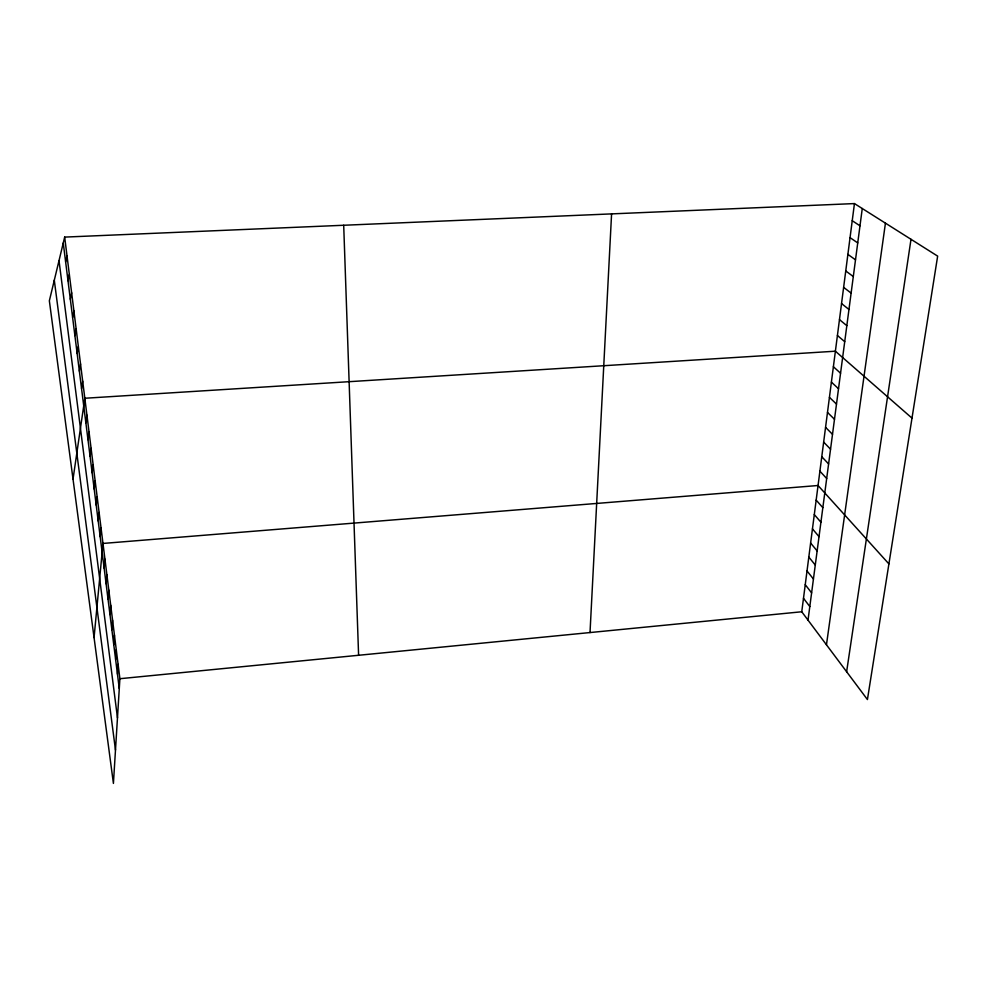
<?xml version="1.0" encoding="UTF-8"?>
<svg xmlns="http://www.w3.org/2000/svg" width="987" height="987" viewBox="0 0 987 987"><rect width="100%" height="100%" fill="white"/><g stroke="black" fill="none" stroke-linecap="round" stroke-linejoin="round"><path stroke-width="1.48" d="M590.016 632.556L611.582 213.883M64.673 237.102L119.896 678.711L113.419 783.419L49.35 300.801L64.673 237.102L854.446 203.581L937.65 256.126L867.425 699.549L801.752 611.767L854.446 203.581M117.465 674.121L118.095 664.325M115.627 659.476L116.281 649.791M113.764 644.684L114.443 635.097M111.876 629.706L112.592 620.243M109.976 614.58L110.704 605.228M108.052 599.269L108.804 590.041M106.102 583.786L106.892 574.681M104.129 568.13L104.943 559.148M94.061 637.59L102.981 543.442L818.05 485.505L888.905 563.898M100.193 536.743L101.056 528.02M98.206 521.025L99.107 512.438M96.208 505.122L97.133 496.671M94.184 489.046L95.134 480.731M92.149 472.785L93.123 464.618M90.076 456.327L91.088 448.308M808.02 620.132L862.268 208.516M87.979 439.684L89.027 431.812M85.869 422.855L86.942 415.132M826.464 644.795L885.438 223.148M73.026 479.114L84.833 398.255L835.384 351.199L912 418.13M846.624 671.74L911.001 239.298M81.551 388.582L82.686 381.192M79.367 371.137L80.527 363.919M77.146 353.494L78.343 346.437M74.901 335.629L76.135 328.757M72.619 317.555L73.902 310.868M70.324 299.258L71.632 292.757M67.992 280.74L69.337 274.435M65.635 261.999L67.017 255.88M119.896 678.711L801.752 611.767M852.225 220.706L859.985 225.813M850.041 237.633L857.728 242.913M847.882 254.387L855.507 259.828M845.748 270.956L853.299 276.545M843.626 287.353L851.115 293.102M841.541 303.564L848.956 309.462M839.468 319.615L846.821 325.661M837.42 335.494L844.712 341.675M833.386 366.745L840.554 373.209M831.399 382.129L838.518 388.73M829.425 397.354L836.495 404.078M827.488 412.43L834.484 419.278M825.564 427.346L832.51 434.317M823.651 442.102L830.548 449.196M821.764 456.722L828.599 463.927M819.901 471.181L826.687 478.51M816.163 500.113L822.837 507.663M814.3 514.56L820.925 522.234M812.449 528.872L819.025 536.644M810.623 543.035L817.137 550.919M808.822 557.063L815.274 565.045M807.021 570.942L813.436 579.024M805.256 584.686L811.61 592.866M803.492 598.295L809.809 606.573M54.297 280.222L115.479 750.021M59.01 260.63L117.478 717.857M63.254 243.024L119.279 688.605M343.698 225.258L358.602 655.269"/></g></svg>
